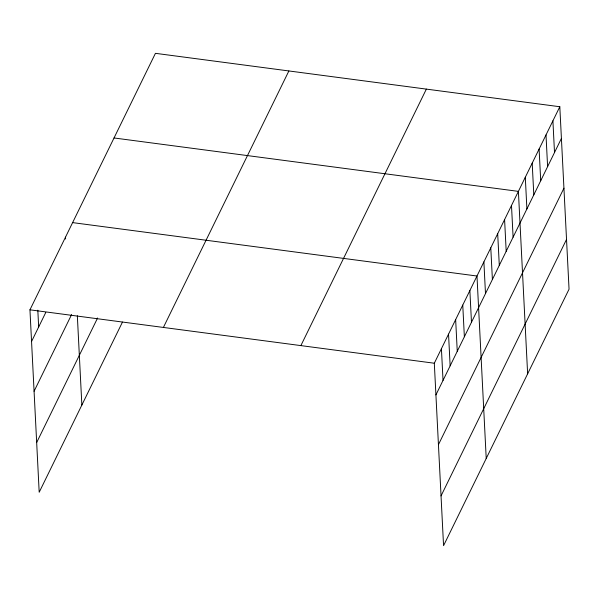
<?xml version="1.0" encoding="UTF-8"?>
<svg xmlns="http://www.w3.org/2000/svg" width="599" height="599" viewBox="0 0 599 599"><rect width="100%" height="100%" fill="white"/><g stroke="black" fill="none" stroke-linecap="round" stroke-linejoin="round"><path stroke-width="0.9" d="M122.458 322.082L39.19 492.266L29.95 309.818L155.441 53.326L559.81 106.734L569.05 289.182L443.56 545.674L434.312 363.226L559.81 106.734M31.552 341.505L45.779 312.438M34.076 391.259L71.61 314.55M36.674 442.519L97.607 317.964M163.392 327.443L288.883 70.952M300.878 345.601L426.368 89.109M435.922 394.913L561.413 138.421M438.438 444.66L563.936 188.176M441.036 495.92L566.527 239.435M114.027 137.965L518.397 191.373L527.637 373.828M72.614 222.611L476.984 276.019L486.223 458.467M29.95 309.818L434.312 363.226M552.907 120.841L554.509 152.528M546.003 134.947L547.606 166.634M539.1 149.054L540.71 180.741M532.197 163.16L533.806 194.847M525.301 177.267L526.903 208.954M511.494 205.479L513.096 237.167M504.59 219.586L506.192 251.273M497.687 233.692L499.296 265.379M490.783 247.799L492.393 279.493M483.887 261.905L485.49 293.6M469.871 290.552L471.473 322.24M462.757 305.086L464.367 336.773M455.652 319.619L457.254 351.306M448.539 334.152L450.141 365.839M441.426 348.685L443.028 380.372M77.338 315.74L81.861 405.059M65.508 237.144L65.598 239.008M37.819 310.192L38.665 326.972"/></g></svg>
